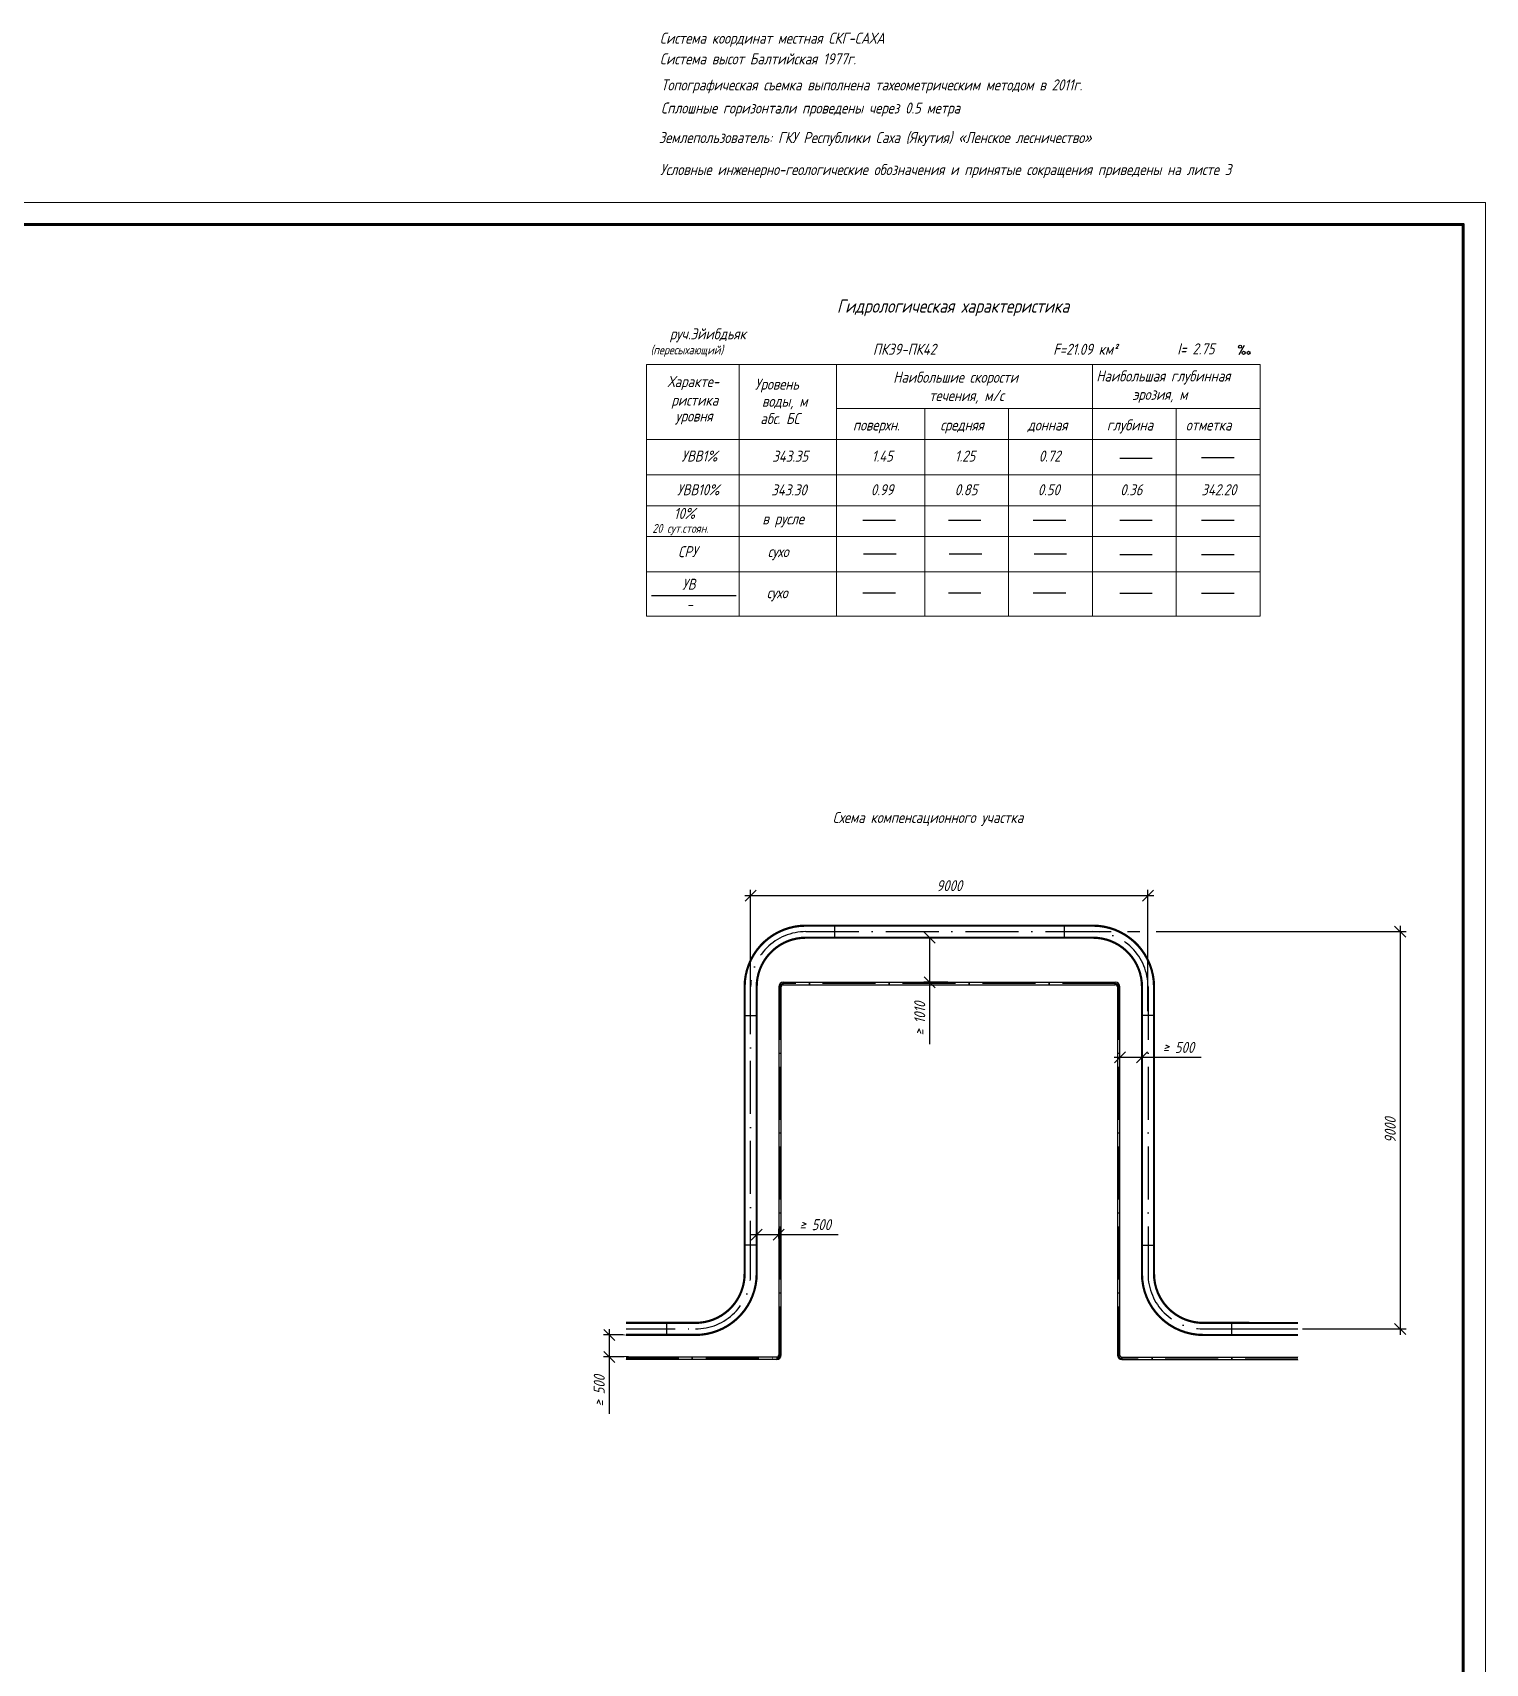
# Model space of a CAD drawing. Extents: x 27 to 1288, y -35 to 667.
# Drawn here: x 958.9 to 1287.9, y 297.2 to 666.7 of the extents above; entities that cross this region are included whole.
import ezdxf
from ezdxf.enums import TextEntityAlignment as Align

# ---------------------------------------------------------------- set-up
doc = ezdxf.new("R2010")
doc.units = 0
doc.header["$PDMODE"] = 34
doc.linetypes.add('ACAD_ISO10W100', pattern=[18, 12, -3, 0, -3])
for name, color, linetype, lineweight in [('ИИ_ГЕОЛОГИЯ_025', 7, 'Continuous', 25), ('ИИ_ОФОРМЛЕНИЕ_025', 7, 'Continuous', 25), ('ИИ_ТЕКСТ_018', 7, 'Continuous', 18), ('ИИ_ТЕКСТ_025', 7, 'Continuous', 25)]:
    doc.layers.add(name, color=color, linetype=linetype, lineweight=lineweight)
doc.layers.add('ТХ-Л', color=140, linetype='Continuous')
doc.styles.add('VNIPISIMPLEXCUR', font='simplex.shx', dxfattribs={"width": 0.8, "oblique": 15})
doc.dimstyles.new('Алекс', dxfattribs={"dimtxt": 2.5, "dimasz": 2.5, "dimexe": 1.33, "dimexo": 1, "dimgap": 1, "dimtad": 1, "dimdec": 0, "dimlfac": 100, "dimrnd": 1, "dimzin": 0, "dimdsep": 46, "dimtxsty": 'Standard', "dimblk": 'OBLIQUE', "dimcen": 2.5, "dimdle": 1.33, "dimadec": 0, "dimazin": 0, "dimtfac": 1, "dimtdec": 0, "dimtofl": 0, "dimtmove": 0, "dimatfit": 3, "dimfxl": 1, "dimtolj": 1, "dimtzin": 0, "dimarcsym": 0})

# ---------------------------------------------------------------- blocks, each defined once
blk = doc.blocks.new('Промилле')
at = {"color": 0, "linetype": 'Continuous', "lineweight": -2}
blk.add_lwpolyline([(0, 0), (1.79, 3)], dxfattribs=at)
for centre in [(0.35, 2.48), (1.47, 0.48), (3.08, 0.48)]:
    blk.add_circle(centre, 0.5, dxfattribs=at)
blk = doc.blocks.new('Siberia.Format{29e97dca-823b-4f4a-92bd-6423e5008af1}')
at = {"layer": 'ИИ_ГЕОЛОГИЯ_025', "color": 0, "linetype": 'Continuous', "lineweight": 15}
blk.add_lwpolyline([(0, 0), (1261, 0), (1261, 594), (0, 594), (0, 0)], dxfattribs=at)
at = {"layer": 'ИИ_ГЕОЛОГИЯ_025', "color": 0, "linetype": 'Continuous', "lineweight": 60}
blk.add_lwpolyline([(20, 5), (1256, 5), (1256, 589), (20, 589), (20, 5)], dxfattribs=at)
blk = doc.blocks.new('_Oblique')
at = {"color": 0, "linetype": 'ByBlock', "lineweight": -2}
blk.add_line((-0.5, -0.5), (0.5, 0.5), dxfattribs=at)
blk = doc.blocks.new('*D46')
at = {"layer": 'Defpoints', "color": 0, "transparency": 16777216}
for p in [(1211.53, 471.19), (1121.53, 444.02), (1211.53, 444.02)]:
    blk.add_point(p, dxfattribs=at)
at = {"layer": 'ТХ-Л', "color": 0, "lineweight": -2, "transparency": 16777216}
for p, q in [((1120.2, 471.19), (1212.86, 471.19)), ((1121.53, 445.02), (1121.53, 472.52)), ((1211.53, 445.02), (1211.53, 472.52))]:
    blk.add_line(p, q, dxfattribs=at)
at = {"layer": 'ТХ-Л', "color": 0, "lineweight": -2, "transparency": 16777216, "xscale": 2.5, "yscale": 2.5, "zscale": 2.5, "rotation": 180}
blk.add_blockref('_Oblique', (1121.53, 471.19), dxfattribs=at)
at = {"layer": 'ТХ-Л', "color": 0, "lineweight": -2, "transparency": 16777216, "xscale": 2.5, "yscale": 2.5, "zscale": 2.5}
blk.add_blockref('_Oblique', (1211.53, 471.19), dxfattribs=at)
at = {"layer": 'ТХ-Л', "color": 0, "transparency": 16777216, "insert": (1166.53, 473.44), "char_height": 2.5, "attachment_point": 5, "style": 'VNIPISIMPLEXCUR'}
blk.add_mtext('\\A1;9000', dxfattribs=at)
blk = doc.blocks.new('*D47')
at = {"layer": 'Defpoints', "color": 0, "transparency": 16777216}
for p in [(1192.53, 463.02), (1230.53, 373.02), (1268.65, 373.02)]:
    blk.add_point(p, dxfattribs=at)
at = {"layer": 'ТХ-Л', "color": 0, "lineweight": -2, "transparency": 16777216}
for p, q in [((1193.53, 463.02), (1203.16, 463.02)), ((1206.91, 463.02), (1209.66, 463.02)), ((1213.41, 463.02), (1269.98, 463.02)), ((1268.65, 464.35), (1268.65, 371.69)), ((1231.53, 373.02), (1269.98, 373.02))]:
    blk.add_line(p, q, dxfattribs=at)
at = {"layer": 'ТХ-Л', "color": 0, "lineweight": -2, "transparency": 16777216, "xscale": 2.5, "yscale": 2.5, "zscale": 2.5}
for p, rotation in [((1268.65, 463.02), 90), ((1268.65, 373.02), 270)]:
    blk.add_blockref('_Oblique', p, dxfattribs=dict(at, rotation=rotation))
at = {"layer": 'ТХ-Л', "color": 0, "transparency": 16777216, "insert": (1266.4, 418.02), "char_height": 2.5, "attachment_point": 5, "rotation": 90, "style": 'VNIPISIMPLEXCUR'}
blk.add_mtext('\\A1;9000', dxfattribs=at)
blk = doc.blocks.new('*D42')
at = {"layer": 'Defpoints', "color": 0, "transparency": 16777216}
for p in [(1122.9, 394.39), (1127.9, 394.39), (1127.9, 392.47)]:
    blk.add_point(p, dxfattribs=at)
at = {"layer": 'ТХ-Л', "color": 0, "lineweight": -2, "transparency": 16777216}
for p, q in [((1122.9, 395.39), (1122.9, 395.72)), ((1127.9, 393.47), (1127.9, 395.72)), ((1121.57, 394.39), (1127.9, 394.39)), ((1127.9, 394.39), (1141.33, 394.39))]:
    blk.add_line(p, q, dxfattribs=at)
at = {"layer": 'ТХ-Л', "color": 0, "lineweight": -2, "transparency": 16777216, "xscale": 2.5, "yscale": 2.5, "zscale": 2.5, "rotation": 180}
blk.add_blockref('_Oblique', (1122.9, 394.39), dxfattribs=at)
at = {"layer": 'ТХ-Л', "color": 0, "lineweight": -2, "transparency": 16777216, "xscale": 2.5, "yscale": 2.5, "zscale": 2.5}
blk.add_blockref('_Oblique', (1127.9, 394.39), dxfattribs=at)
at = {"layer": 'ТХ-Л', "color": 0, "transparency": 16777216, "insert": (1136.15, 396.64), "char_height": 2.5, "attachment_point": 5, "style": 'VNIPISIMPLEXCUR'}
blk.add_mtext('\\A1;≥ 500', dxfattribs=at)
blk = doc.blocks.new('*D43')
at = {"layer": 'Defpoints', "color": 0, "transparency": 16777216}
for p in [(1094.85, 371.66), (1089.5, 366.66), (1094.85, 366.66)]:
    blk.add_point(p, dxfattribs=at)
at = {"layer": 'ТХ-Л', "color": 0, "lineweight": -2, "transparency": 16777216}
for p, q in [((1093.85, 371.66), (1088.17, 371.66)), ((1089.5, 372.99), (1089.5, 366.66)), ((1093.85, 366.66), (1088.17, 366.66)), ((1089.5, 366.66), (1089.5, 353.8))]:
    blk.add_line(p, q, dxfattribs=at)
at = {"layer": 'ТХ-Л', "color": 0, "lineweight": -2, "transparency": 16777216, "xscale": 2.5, "yscale": 2.5, "zscale": 2.5}
for p, rotation in [((1089.5, 371.66), 90), ((1089.5, 366.66), 270)]:
    blk.add_blockref('_Oblique', p, dxfattribs=dict(at, rotation=rotation))
at = {"layer": 'ТХ-Л', "color": 0, "transparency": 16777216, "insert": (1087.25, 358.98), "char_height": 2.5, "attachment_point": 5, "rotation": 90, "style": 'VNIPISIMPLEXCUR'}
blk.add_mtext('\\A1;≥ 500', dxfattribs=at)
blk = doc.blocks.new('*D44')
at = {"layer": 'Defpoints', "color": 0, "transparency": 16777216}
for p in [(1162.08, 461.66), (1167.23, 461.66), (1167.23, 451.56)]:
    blk.add_point(p, dxfattribs=at)
at = {"layer": 'ТХ-Л', "color": 0, "lineweight": -2, "transparency": 16777216}
for p, q in [((1166.23, 461.66), (1160.75, 461.66)), ((1162.08, 461.66), (1162.08, 450.23)), ((1166.23, 451.56), (1160.75, 451.56)), ((1162.08, 451.56), (1162.08, 437.55))]:
    blk.add_line(p, q, dxfattribs=at)
at = {"layer": 'ТХ-Л', "color": 0, "lineweight": -2, "transparency": 16777216, "xscale": 2.5, "yscale": 2.5, "zscale": 2.5}
for p, rotation in [((1162.08, 461.66), 90), ((1162.08, 451.56), 270)]:
    blk.add_blockref('_Oblique', p, dxfattribs=dict(at, rotation=rotation))
at = {"layer": 'ТХ-Л', "color": 0, "transparency": 16777216, "insert": (1159.83, 443.3), "char_height": 2.5, "attachment_point": 5, "rotation": 90, "style": 'VNIPISIMPLEXCUR'}
blk.add_mtext('\\A1;≥ 1010', dxfattribs=at)
blk = doc.blocks.new('*D45')
at = {"layer": 'Defpoints', "color": 0, "transparency": 16777216}
for p in [(1205.17, 434.55), (1210.17, 434.55), (1210.17, 432.63)]:
    blk.add_point(p, dxfattribs=at)
at = {"layer": 'ТХ-Л', "color": 0, "lineweight": -2, "transparency": 16777216}
for p, q in [((1203.84, 434.55), (1210.17, 434.55)), ((1205.17, 435.55), (1205.17, 435.88)), ((1210.17, 433.63), (1210.17, 435.88)), ((1210.17, 434.55), (1223.6, 434.55))]:
    blk.add_line(p, q, dxfattribs=at)
at = {"layer": 'ТХ-Л', "color": 0, "lineweight": -2, "transparency": 16777216, "xscale": 2.5, "yscale": 2.5, "zscale": 2.5, "rotation": 180}
blk.add_blockref('_Oblique', (1205.17, 434.55), dxfattribs=at)
at = {"layer": 'ТХ-Л', "color": 0, "lineweight": -2, "transparency": 16777216, "xscale": 2.5, "yscale": 2.5, "zscale": 2.5}
blk.add_blockref('_Oblique', (1210.17, 434.55), dxfattribs=at)
at = {"layer": 'ТХ-Л', "color": 0, "transparency": 16777216, "insert": (1218.42, 436.8), "char_height": 2.5, "attachment_point": 5, "style": 'VNIPISIMPLEXCUR'}
blk.add_mtext('\\A1;≥ 500', dxfattribs=at)

msp = doc.modelspace()

# ---------------------------------------------------------------- linework, layer by layer
at = {"layer": 'ИИ_ТЕКСТ_018', "lineweight": 18, "flags": 128}
msp.add_lwpolyline([(1236.948, 534.51), (1236.948, 591.51), (1097.948, 591.51), (1097.948, 534.51)], close=True, dxfattribs=at)
for points in [[(1118.948, 591.51), (1118.948, 534.51)], [(1140.948, 591.51), (1140.948, 534.51)], [(1198.948, 591.51), (1198.948, 534.51)], [(1236.948, 581.51), (1140.948, 581.51)], [(1160.948, 581.51), (1160.948, 534.51)], [(1179.948, 581.51), (1179.948, 534.51)], [(1217.948, 581.51), (1217.948, 534.51)], [(1236.948, 574.51), (1097.948, 574.51)], [(1236.948, 566.51), (1097.948, 566.51)], [(1236.948, 559.51), (1097.948, 559.51)], [(1236.948, 552.51), (1097.948, 552.51)], [(1236.948, 544.51), (1097.948, 544.51)]]:
    msp.add_lwpolyline(points, dxfattribs=at)
at = {"layer": 'ИИ_ТЕКСТ_025', "flags": 128}
for points in [[(1205.125, 570.265), (1212.497, 570.265)], [(1223.648, 570.467), (1231.02, 570.467)], [(1146.968, 556.256), (1154.34, 556.256)], [(1166.332, 556.256), (1173.704, 556.256)], [(1185.553, 556.256), (1192.926, 556.256)], [(1205.125, 556.256), (1212.497, 556.256)], [(1223.648, 556.256), (1231.02, 556.256)], [(1147.131, 548.598), (1154.503, 548.598)], [(1166.495, 548.598), (1173.867, 548.598)], [(1185.717, 548.598), (1193.089, 548.598)], [(1205.125, 548.464), (1212.497, 548.464)], [(1223.648, 548.464), (1231.02, 548.464)], [(1146.968, 539.775), (1154.34, 539.775)], [(1166.332, 539.775), (1173.704, 539.775)], [(1185.553, 539.775), (1192.926, 539.775)], [(1205.125, 539.732), (1212.497, 539.732)], [(1223.648, 539.732), (1231.02, 539.732)], [(1099.053, 539.17), (1118.286, 539.17)]]:
    msp.add_lwpolyline(points, dxfattribs=at)
at = {"layer": 'ТХ-Л', "linetype": 'ACAD_ISO10W100'}
for p, q in [((1204.133, 451.27), (1128.933, 451.27)), ((1128.183, 450.52), (1128.183, 367.12)), ((1204.883, 450.52), (1204.883, 367.12)), ((1093.293, 366.37), (1127.433, 366.37)), ((1245.542, 366.356), (1205.633, 366.356))]:
    msp.add_line(p, q, dxfattribs=at)
msp.add_lwpolyline([(1092.404, 373.02), (1109.033, 373.02, 0.4142136), (1121.533, 385.52), (1121.533, 450.52, -0.4142136), (1134.033, 463.02), (1199.033, 463.02, -0.4142136), (1211.533, 450.52), (1211.533, 385.514, 0.4140655), (1224.027, 373.014), (1248.188, 373.019)], format="xyb", dxfattribs=at)
at = {"layer": 'ТХ-Л', "const_width": 0.5}
for points in [[(1093.293, 374.385), (1109.033, 374.385, 0.4142136), (1120.168, 385.52), (1120.168, 450.52, -0.4142136), (1134.033, 464.385), (1199.033, 464.385, -0.4142136), (1212.898, 450.52), (1212.898, 385.514, 0.4140655), (1224.027, 374.379), (1245.542, 374.368)], [(1093.293, 371.655), (1109.033, 371.655, 0.4142136), (1122.898, 385.52), (1122.898, 450.52, -0.4142136), (1134.033, 461.655), (1199.033, 461.655, -0.4142136), (1210.168, 450.52), (1210.168, 385.514, 0.4140655), (1224.026, 371.649), (1245.541, 371.638)]]:
    msp.add_lwpolyline(points, format="xyb", dxfattribs=at)
at = {"layer": 'ТХ-Л', "ltscale": 100}
for points in [[(1140.533, 464.385), (1140.533, 461.655)], [(1192.533, 464.385), (1192.533, 461.655)], [(1128.933, 450.985), (1128.933, 451.555)], [(1128.933, 451.555), (1204.133, 451.555)], [(1128.933, 450.985), (1204.133, 450.985)], [(1204.133, 450.985), (1204.133, 451.555)], [(1128.468, 450.52), (1127.898, 450.52)], [(1127.898, 450.52), (1127.898, 367.12)], [(1128.468, 367.12), (1128.468, 450.52)], [(1204.598, 450.52), (1205.168, 450.52)], [(1204.598, 450.52), (1204.598, 367.12)], [(1205.168, 367.12), (1205.168, 450.52)], [(1120.168, 444.02), (1122.898, 444.02)], [(1212.898, 444.02), (1210.168, 444.02)], [(1122.898, 392.02), (1120.168, 392.02)], [(1210.168, 392.02), (1212.898, 392.02)], [(1102.533, 371.655), (1102.533, 374.385)], [(1230.533, 371.655), (1230.533, 374.385)], [(1127.433, 366.655), (1093.293, 366.655)], [(1127.433, 366.085), (1093.293, 366.085)], [(1127.433, 366.655), (1127.433, 366.085)], [(1127.898, 367.12), (1128.468, 367.12)], [(1205.168, 367.106), (1204.598, 367.106)], [(1205.633, 366.641), (1205.633, 366.071)], [(1205.633, 366.641), (1245.542, 366.641)], [(1205.633, 366.071), (1245.542, 366.071)]]:
    msp.add_lwpolyline(points, dxfattribs=at)
for centre, radius, start, end in [((1128.933, 450.52), 1.035, 90, 180), ((1128.933, 450.52), 0.75, 90, 180), ((1128.933, 450.52), 0.465, 90, 180), ((1204.133, 450.52), 1.035, 0, 90), ((1204.133, 450.52), 0.75, 0, 90), ((1204.133, 450.52), 0.465, 0, 90), ((1127.433, 367.12), 0.75, 270, 0), ((1127.433, 367.12), 1.035, 270, 0), ((1127.433, 367.12), 0.465, 270, 0), ((1205.633, 367.106), 1.035, 180, 270), ((1205.633, 367.106), 0.75, 180, 270), ((1205.633, 367.106), 0.465, 180, 270)]:
    msp.add_arc(centre, radius, start, end, dxfattribs=at)

# ---------------------------------------------------------------- block references
at = {"layer": 'ИИ_ГЕОЛОГИЯ_025', "linetype": 'Continuous'}
msp.add_blockref('Siberia.Format{29e97dca-823b-4f4a-92bd-6423e5008af1}', (26.948, 34.242), dxfattribs=at)
at = {"layer": 'ИИ_ТЕКСТ_025', "xscale": 0.6999999999998181, "yscale": 0.6999999999998181, "zscale": 0.6999999999998181}
msp.add_blockref('Промилле', (1232.153, 593.817), dxfattribs=at)

# ---------------------------------------------------------------- texts
at = {"layer": 'ИИ_ОФОРМЛЕНИЕ_025', "style": 'VNIPISIMPLEXCUR', "oblique": 15, "width": 0.8}
for s, p in [('Система координат местная СКГ-САХА', (1100.975, 664.198)), ('Система высот Балтийская 1977г.', (1100.975, 659.515)), ('Топографическая съемка выполнена тахеометрическим методом в 2011г.', (1101.238, 653.61)), ('Сплошные горизонтали проведены через 0.5 метра', (1101.238, 648.372)), ('Землепользователь: ГКУ Республики Саха (Якутия) «Ленское лесничество» ', (1100.731, 641.679))]:
    msp.add_text(s, height=2.5, dxfattribs=at).set_placement(p)
at = {"layer": 'ИИ_ТЕКСТ_025', "style": 'VNIPISIMPLEXCUR', "oblique": 15, "width": 0.8}
for s, height, p in [('Условные инженерно-геологические обозначения и принятые сокращения приведены на листе 3', 2.5, (1101.043, 634.434)), ('руч.Эйибдьяк', 2.5, (1103.221, 597.217)), ('(пересыхающий)', 2, (1098.862, 593.812)), ('ПК39-ПК42', 2.5, (1149.228, 593.719)), ('F=21.09 км²', 2.5, (1190.063, 593.719)), ('I= 2.75', 2.5, (1218.171, 593.809)), ('Характе-', 2.5, (1102.701, 586.403)), ('Уровень ', 2.5, (1122.509, 585.827)), ('Наибольшие скорости', 2.5, (1153.829, 587.392)), ('Наибольшая глубинная', 2.5, (1199.819, 587.663)), ('ристика', 2.5, (1103.591, 582.2)), ('течения, м/с', 2.5, (1161.956, 583.225)), ('эрозия, м', 2.5, (1208.012, 583.496)), ('уровня', 2.5, (1104.493, 578.594)), ('абс. БС', 2.5, (1123.72, 578.02)), ('воды, м', 2.5, (1124.089, 581.939)), ('поверхн.', 2.5, (1144.705, 576.561)), ('средняя', 2.5, (1164.481, 576.561)), ('донная', 2.5, (1184.257, 576.561)), ('глубина', 2.5, (1202.214, 576.561)), ('отметка', 2.5, (1220.094, 576.561)), ('УВВ1% ', 2.5, (1105.859, 569.521)), ('343.35', 2.5, (1126.442, 569.479)), ('1.45', 2.5, (1148.983, 569.521)), ('1.25', 2.5, (1167.791, 569.521)), ('0.72', 2.5, (1186.788, 569.521)), ('УВВ10%', 2.5, (1104.869, 561.889)), ('343.30', 2.5, (1126.212, 561.847)), ('0.99', 2.5, (1148.753, 561.889)), ('0.85', 2.5, (1167.751, 561.889)), ('0.50', 2.5, (1186.558, 561.889)), ('0.36', 2.5, (1205.24, 561.889)), ('342.20', 2.5, (1223.629, 561.889)), ('10%', 2.5, (1104.147, 556.53)), ('20 сут.стоян.', 2, (1099.27, 553.377)), ('в русле', 2.5, (1124.187, 555.303)), ('СРУ', 2.5, (1105.107, 547.86)), ('сухо', 2.5, (1125.407, 547.86)), ('УВ', 2.5, (1106.005, 540.472)), ('сухо', 2.5, (1125.187, 538.553)), ('-', 2.5, (1107.012, 535.914))]:
    msp.add_text(s, height=height, dxfattribs=at).set_placement(p)
msp.add_text('Гидрологическая характеристика', height=3, dxfattribs=at).set_placement((1167.386, 604.349), align=Align.MIDDLE)
at = {"layer": 'ТХ-Л', "ltscale": 100, "insert": (1140.125, 490.148), "char_height": 2.5, "width": 59.36275, "attachment_point": 1, "style": 'VNIPISIMPLEXCUR'}
msp.add_mtext('Схема компенсационного участка', dxfattribs=at)

# ---------------------------------------------------------------- dimensions: what is measured, and where the dimension line sits
at = {"layer": 'ТХ-Л'}
dim = msp.add_linear_dim(base=(1211.533, 471.191), p1=(1121.533, 444.02), p2=(1211.533, 444.02), dimstyle='Алекс', override={"dimtxsty": 'VNIPISIMPLEXCUR'}, dxfattribs=at)
dim.commit()
dim.dimension.update_dxf_attribs({"geometry": '*D46', "text_midpoint": (1166.533, 473.441)})
dim = msp.add_linear_dim(base=(1162.08, 461.655), p1=(1167.228, 451.555), p2=(1167.228, 461.655), angle=90, text='≥ <>', dimstyle='Алекс', override={"dimtxsty": 'VNIPISIMPLEXCUR'}, dxfattribs=at)
dim.commit()
dim.dimension.update_dxf_attribs({"geometry": '*D44', "text_midpoint": (1162.08, 443.305), "dimtype": 160})
dim = msp.add_linear_dim(base=(1268.646, 373.02), p1=(1192.533, 463.02), p2=(1230.533, 373.02), angle=90, dimstyle='Алекс', override={"dimtxsty": 'VNIPISIMPLEXCUR'}, dxfattribs=at)
dim.commit()
dim.dimension.update_dxf_attribs({"geometry": '*D47', "text_midpoint": (1266.396, 418.02)})
for base, p1, p2, picture, middle in [((1210.168, 434.554), (1205.168, 434.554), (1210.168, 432.633), '*D45', (1218.418, 434.554)), ((1127.898, 394.392), (1122.898, 394.392), (1127.898, 392.472), '*D42', (1136.148, 394.392))]:
    dim = msp.add_linear_dim(base=base, p1=p1, p2=p2, text='≥ <>', dimstyle='Алекс', override={"dimtxsty": 'VNIPISIMPLEXCUR'}, dxfattribs=at)
    dim.commit()
    dim.dimension.update_dxf_attribs({"geometry": picture, "text_midpoint": middle, "dimtype": 160})
dim = msp.add_linear_dim(base=(1089.502, 366.655), p1=(1094.852, 371.655), p2=(1094.852, 366.655), angle=270, text='≥ <>', dimstyle='Алекс', override={"dimtxsty": 'VNIPISIMPLEXCUR'}, dxfattribs=at)
dim.commit()
dim.dimension.update_dxf_attribs({"geometry": '*D43', "text_midpoint": (1087.252, 358.976)})

# ---------------------------------------------------------------- next in the draw order: wipeouts: each hides what was drawn before it
at = {"ltscale": 100}
for points in [[(1093.293, 371.655), (1093.293, 374.385), (1092.07, 374.72), (1092.07, 371.99)], [(1245.541, 371.638), (1245.541, 374.368), (1246.511, 374.724), (1246.511, 371.994)], [(1093.293, 366.085), (1093.293, 366.655), (1092.887, 366.655), (1092.887, 366.085)], [(1245.542, 366.071), (1245.542, 366.641), (1246.126, 366.641), (1246.126, 366.071)]]:
    msp.add_wipeout(points, dxfattribs=at).dxf.layer = 'ТХ-Л'

doc.saveas('drawing.dxf')
